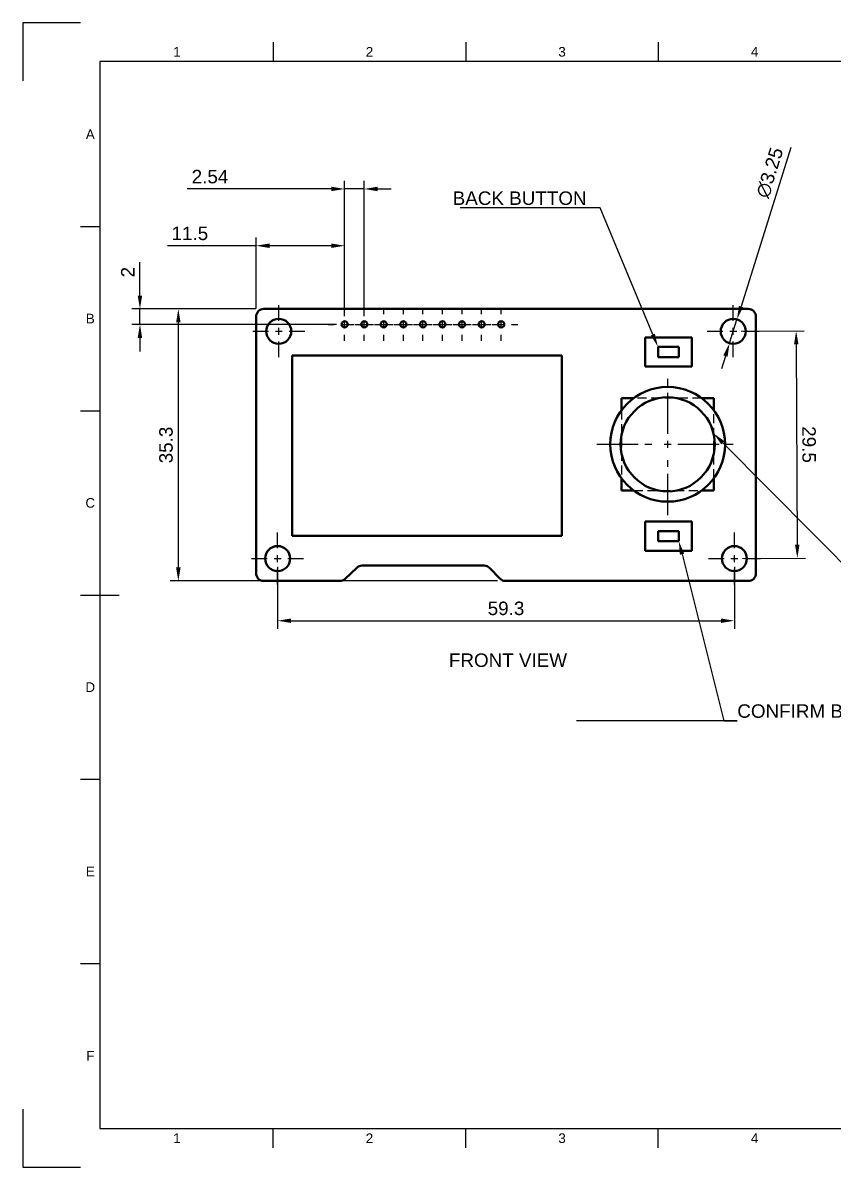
# Model space of a CAD drawing. Header units: millimetres. Extents: x 0 to 420, y 0 to 297.
# Drawn here: x 0 to 210.6, y 0 to 297 of the extents above; entities that cross this region are included whole.
import ezdxf
from ezdxf import colors
from ezdxf.entities.mleader import LeaderData, LeaderLine
from ezdxf.enums import TextEntityAlignment as Align
from ezdxf.math import Vec2, Vec3

# ---------------------------------------------------------------- set-up
doc = ezdxf.new("R2010")
doc.units = ezdxf.units.MM
doc.header["$LTSCALE"] = 0.75
doc.linetypes.add('CENTER2', pattern=[28.575, 19.05, -3.175, 3.175, -3.175])
doc.linetypes.add('HIDDEN2', pattern=[4.7625, 3.175, -1.5875])
for name, color, linetype, lineweight in [('BORDER', 7, 'Continuous', 25), ('FD_Dimensions', 7, 'Continuous', 25), ('Hidden', 7, 'HIDDEN2', 25), ('Leaders', 7, 'Continuous', 25), ('Notes', 7, 'Continuous', 25), ('Smart Centers', 7, 'CENTER2', 25), ('Visible', 7, 'Continuous', 50)]:
    doc.layers.add(name, color=color, linetype=linetype, lineweight=lineweight)
doc.styles.add('FusionTitle', font='arial.ttf')
doc.styles.get("Standard").update_dxf_attribs({"font": 'arial.ttf'})
doc.dimstyles.new('Dim-ISO-25', dxfattribs={"dimtxt": 3.5, "dimasz": 3.5, "dimexe": 2.1, "dimexo": 2.1, "dimgap": 1.4, "dimtad": 1, "dimzin": 12, "dimdsep": 46, "dimtxsty": 'Standard', "dimcen": 0, "dimazin": 3, "dimtp": 0.1, "dimtm": 0.1, "dimtfac": 0.714286, "dimtmove": 0, "dimatfit": 3, "dimfxl": 1, "dimtzin": 12, "dimarcsym": 0})

# ---------------------------------------------------------------- blocks, each defined once
blk = doc.blocks.new('ISO_A3_SHEET')
at = {"layer": 'BORDER'}
for p, q in [((65, 292), (65, 287)), ((115, 292), (115, 287)), ((165, 292), (165, 287)), ((410, 287), (20, 287)), ((20, 287), (20, 10)), ((15, 244.16666), (20, 244.16666)), ((15, 196.33333), (20, 196.33333)), ((15, 148.5), (25, 148.5)), ((15, 100.66667), (20, 100.66667)), ((15, 52.83334), (20, 52.83334)), ((20, 10), (410, 10)), ((65, 5), (65, 10)), ((115, 5), (115, 10)), ((165, 5), (165, 10))]:
    blk.add_line(p, q, dxfattribs=at)
at = {"layer": 'Defpoints'}
for p, q in [((15, 297), (0, 297)), ((0, 297), (0, 282)), ((0, 15), (0, 0)), ((0, 0), (15, 0))]:
    blk.add_line(p, q, dxfattribs=at)
at = {"layer": 'BORDER', "style": 'FusionTitle'}
for s, p in [('1', (40, 289.5)), ('2', (90, 289.5)), ('3', (140, 289.5)), ('4', (190, 289.5)), ('A', (17.5, 268.08333)), ('B', (17.5, 220.25)), ('C', (17.5, 172.41667)), ('D', (17.5, 124.58334)), ('E', (17.5, 76.75001)), ('F', (17.5, 28.91668)), ('1', (40, 7.5)), ('2', (90, 7.5)), ('3', (140, 7.5)), ('4', (190, 7.5))]:
    blk.add_text(s, height=2.5, dxfattribs=at).set_placement(p, align=Align.MIDDLE)
blk = doc.blocks.new('*U5')
at = {"layer": 'Smart Centers', "color": 0, "ltscale": 0.75, "transparency": 16777216}
for p, q in [((0, 2.678906), (0, 18.389046)), ((-18.389046, 0), (-2.678906, 0)), ((2.678906, 0), (18.389046, 0)), ((0, -18.389046), (0, -2.678906))]:
    blk.add_line(p, q, dxfattribs=at)
at = {"layer": 'Smart Centers', "color": 0, "linetype": 'Continuous', "ltscale": 0.75, "transparency": 16777216}
for p, q in [((-0.892969, 0), (0.892969, 0)), ((0, -0.892969), (0, 0.892969))]:
    blk.add_line(p, q, dxfattribs=at)
blk = doc.blocks.new('*U6')
at = {"layer": 'Smart Centers', "color": 0, "ltscale": 0.75, "transparency": 16777216}
for p, q in [((0, 2.678906), (0, 4.3)), ((-4.3, 0), (-2.678906, 0)), ((2.678906, 0), (4.3, 0)), ((0, -4.3), (0, -2.678906))]:
    blk.add_line(p, q, dxfattribs=at)
at = {"layer": 'Smart Centers', "color": 0, "linetype": 'Continuous', "ltscale": 0.75, "transparency": 16777216}
for p, q in [((-0.892969, 0), (0.892969, 0)), ((0, -0.892969), (0, 0.892969))]:
    blk.add_line(p, q, dxfattribs=at)
blk = doc.blocks.new('*U7')
at = {"layer": 'Smart Centers', "color": 0, "ltscale": 0.75, "transparency": 16777216}
for p, q in [((0, 2.678906), (0, 4.3)), ((-4.3, 0), (-2.678906, 0)), ((2.678906, 0), (4.3, 0)), ((0, -4.3), (0, -2.678906))]:
    blk.add_line(p, q, dxfattribs=at)
at = {"layer": 'Smart Centers', "color": 0, "linetype": 'Continuous', "ltscale": 0.75, "transparency": 16777216}
for p, q in [((-0.892969, 0), (0.892969, 0)), ((0, -0.892969), (0, 0.892969))]:
    blk.add_line(p, q, dxfattribs=at)
blk = doc.blocks.new('*U8')
at = {"layer": 'Smart Centers', "color": 0, "ltscale": 0.75, "transparency": 16777216}
for p, q in [((0, 2.678906), (0, 4.3)), ((-4.3, 0), (-2.678906, 0)), ((2.678906, 0), (4.3, 0)), ((0, -4.3), (0, -2.678906))]:
    blk.add_line(p, q, dxfattribs=at)
at = {"layer": 'Smart Centers', "color": 0, "linetype": 'Continuous', "ltscale": 0.75, "transparency": 16777216}
for p, q in [((-0.892969, 0), (0.892969, 0)), ((0, -0.892969), (0, 0.892969))]:
    blk.add_line(p, q, dxfattribs=at)
blk = doc.blocks.new('*U9')
at = {"layer": 'Smart Centers', "color": 0, "ltscale": 0.75, "transparency": 16777216}
for p, q in [((0, 2.678906), (0, 4.3)), ((-4.3, 0), (-2.678906, 0)), ((2.678906, 0), (4.3, 0)), ((0, -4.3), (0, -2.678906))]:
    blk.add_line(p, q, dxfattribs=at)
at = {"layer": 'Smart Centers', "color": 0, "linetype": 'Continuous', "ltscale": 0.75, "transparency": 16777216}
for p, q in [((-0.892969, 0), (0.892969, 0)), ((0, -0.892969), (0, 0.892969))]:
    blk.add_line(p, q, dxfattribs=at)
blk = doc.blocks.new('*U10')
at = {"layer": 'Smart Centers', "color": 0, "ltscale": 0.75, "transparency": 16777216}
for p, q in [((0, 2.678906), (0, 4.3)), ((-4.3, 0), (-2.678906, 0)), ((2.678906, 0), (4.3, 0)), ((0, -4.3), (0, -2.678906))]:
    blk.add_line(p, q, dxfattribs=at)
at = {"layer": 'Smart Centers', "color": 0, "linetype": 'Continuous', "ltscale": 0.75, "transparency": 16777216}
for p, q in [((-0.892969, 0), (0.892969, 0)), ((0, -0.892969), (0, 0.892969))]:
    blk.add_line(p, q, dxfattribs=at)
blk = doc.blocks.new('*U11')
at = {"layer": 'Smart Centers', "color": 0, "ltscale": 0.75, "transparency": 16777216}
for p, q in [((0, 2.678906), (0, 4.3)), ((-4.3, 0), (-2.678906, 0)), ((2.678906, 0), (4.3, 0)), ((0, -4.3), (0, -2.678906))]:
    blk.add_line(p, q, dxfattribs=at)
at = {"layer": 'Smart Centers', "color": 0, "linetype": 'Continuous', "ltscale": 0.75, "transparency": 16777216}
for p, q in [((-0.892969, 0), (0.892969, 0)), ((0, -0.892969), (0, 0.892969))]:
    blk.add_line(p, q, dxfattribs=at)
blk = doc.blocks.new('*U12')
at = {"layer": 'Smart Centers', "color": 0, "ltscale": 0.75, "transparency": 16777216}
for p, q in [((0, 2.678906), (0, 4.3)), ((-4.3, 0), (-2.678906, 0)), ((2.678906, 0), (4.3, 0)), ((0, -4.3), (0, -2.678906))]:
    blk.add_line(p, q, dxfattribs=at)
at = {"layer": 'Smart Centers', "color": 0, "linetype": 'Continuous', "ltscale": 0.75, "transparency": 16777216}
for p, q in [((-0.892969, 0), (0.892969, 0)), ((0, -0.892969), (0, 0.892969))]:
    blk.add_line(p, q, dxfattribs=at)
blk = doc.blocks.new('*U13')
at = {"layer": 'Smart Centers', "color": 0, "ltscale": 0.75, "transparency": 16777216}
for p, q in [((0, 2.678906), (0, 4.3)), ((-4.3, 0), (-2.678906, 0)), ((2.678906, 0), (4.3, 0)), ((0, -4.3), (0, -2.678906))]:
    blk.add_line(p, q, dxfattribs=at)
at = {"layer": 'Smart Centers', "color": 0, "linetype": 'Continuous', "ltscale": 0.75, "transparency": 16777216}
for p, q in [((-0.892969, 0), (0.892969, 0)), ((0, -0.892969), (0, 0.892969))]:
    blk.add_line(p, q, dxfattribs=at)
blk = doc.blocks.new('*U14')
at = {"layer": 'Smart Centers', "color": 0, "ltscale": 0.75, "transparency": 16777216}
for p, q in [((0, 2.678906), (0, 4.3)), ((-4.3, 0), (-2.678906, 0)), ((2.678906, 0), (4.3, 0)), ((0, -4.3), (0, -2.678906))]:
    blk.add_line(p, q, dxfattribs=at)
at = {"layer": 'Smart Centers', "color": 0, "linetype": 'Continuous', "ltscale": 0.75, "transparency": 16777216}
for p, q in [((-0.892969, 0), (0.892969, 0)), ((0, -0.892969), (0, 0.892969))]:
    blk.add_line(p, q, dxfattribs=at)
blk = doc.blocks.new('*U15')
at = {"layer": 'Smart Centers', "color": 0, "ltscale": 0.75, "transparency": 16777216}
for p, q in [((0, 2.678906), (0, 6.75)), ((-6.75, 0), (-2.678906, 0)), ((2.678906, 0), (6.75, 0)), ((0, -6.75), (0, -2.678906))]:
    blk.add_line(p, q, dxfattribs=at)
at = {"layer": 'Smart Centers', "color": 0, "linetype": 'Continuous', "ltscale": 0.75, "transparency": 16777216}
for p, q in [((-0.892969, 0), (0.892969, 0)), ((0, -0.892969), (0, 0.892969))]:
    blk.add_line(p, q, dxfattribs=at)
blk = doc.blocks.new('*U16')
at = {"layer": 'Smart Centers', "color": 0, "ltscale": 0.75, "transparency": 16777216}
for p, q in [((0, 2.678906), (0, 6.75)), ((-6.75, 0), (-2.678906, 0)), ((2.678906, 0), (6.75, 0)), ((0, -6.75), (0, -2.678906))]:
    blk.add_line(p, q, dxfattribs=at)
at = {"layer": 'Smart Centers', "color": 0, "linetype": 'Continuous', "ltscale": 0.75, "transparency": 16777216}
for p, q in [((-0.892969, 0), (0.892969, 0)), ((0, -0.892969), (0, 0.892969))]:
    blk.add_line(p, q, dxfattribs=at)
blk = doc.blocks.new('*U17')
at = {"layer": 'Smart Centers', "color": 0, "ltscale": 0.75, "transparency": 16777216}
for p, q in [((0, 2.678906), (0, 6.75)), ((-6.75, 0), (-2.678906, 0)), ((2.678906, 0), (6.75, 0)), ((0, -6.75), (0, -2.678906))]:
    blk.add_line(p, q, dxfattribs=at)
at = {"layer": 'Smart Centers', "color": 0, "linetype": 'Continuous', "ltscale": 0.75, "transparency": 16777216}
for p, q in [((-0.892969, 0), (0.892969, 0)), ((0, -0.892969), (0, 0.892969))]:
    blk.add_line(p, q, dxfattribs=at)
blk = doc.blocks.new('*U18')
at = {"layer": 'Smart Centers', "color": 0, "ltscale": 0.75, "transparency": 16777216}
for p, q in [((0, 2.678906), (0, 6.75)), ((-6.75, 0), (-2.678906, 0)), ((2.678906, 0), (6.75, 0)), ((0, -6.75), (0, -2.678906))]:
    blk.add_line(p, q, dxfattribs=at)
at = {"layer": 'Smart Centers', "color": 0, "linetype": 'Continuous', "ltscale": 0.75, "transparency": 16777216}
for p, q in [((-0.892969, 0), (0.892969, 0)), ((0, -0.892969), (0, 0.892969))]:
    blk.add_line(p, q, dxfattribs=at)
blk = doc.blocks.new('*D39')
at = {"layer": 'Defpoints', "color": 0, "transparency": 16777216}
for p in [(83.55083, 239.161642), (60.55083, 220.738166), (83.55083, 218.738166)]:
    blk.add_point(p, dxfattribs=at)
at = {"layer": 'FD_Dimensions', "color": 0, "lineweight": -2, "transparency": 16777216}
for p, q in [((60.55083, 222.838166), (60.55083, 241.261642)), ((83.55083, 220.838166), (83.55083, 241.261642)), ((60.55083, 239.161642), (37.564363, 239.161642)), ((80.05083, 239.161642), (64.05083, 239.161642))]:
    blk.add_line(p, q, dxfattribs=at)
at = {"layer": 'FD_Dimensions', "color": 0, "transparency": 16777216}
for points in [[(64.05083, 239.744975), (64.05083, 238.578308), (60.55083, 239.161642)], [(80.05083, 239.744975), (80.05083, 238.578308), (83.55083, 239.161642)]]:
    blk.add_solid(points, dxfattribs=at)
at = {"layer": 'FD_Dimensions', "color": 0, "transparency": 16777216, "insert": (43.358462, 242.348647), "char_height": 3.5, "attachment_point": 5}
blk.add_mtext('11.5', dxfattribs=at)
blk = doc.blocks.new('*D40')
at = {"layer": 'Defpoints', "color": 0, "transparency": 16777216}
for p in [(88.63083, 253.893796), (83.55083, 218.738166), (88.63083, 218.738166)]:
    blk.add_point(p, dxfattribs=at)
at = {"layer": 'FD_Dimensions', "color": 0, "lineweight": -2, "transparency": 16777216}
for p, q in [((83.55083, 220.838166), (83.55083, 255.993796)), ((88.63083, 220.838166), (88.63083, 255.993796)), ((80.05083, 253.893796), (42.619547, 253.893796)), ((88.63083, 253.893796), (83.55083, 253.893796)), ((92.13083, 253.893796), (95.63083, 253.893796))]:
    blk.add_line(p, q, dxfattribs=at)
at = {"layer": 'FD_Dimensions', "color": 0, "transparency": 16777216}
for points in [[(80.05083, 254.477129), (80.05083, 253.310463), (83.55083, 253.893796)], [(92.13083, 254.477129), (92.13083, 253.310463), (88.63083, 253.893796)]]:
    blk.add_solid(points, dxfattribs=at)
at = {"layer": 'FD_Dimensions', "color": 0, "transparency": 16777216, "insert": (48.587931, 257.080801), "char_height": 3.5, "attachment_point": 5}
blk.add_mtext('2.54', dxfattribs=at)
blk = doc.blocks.new('*D41')
at = {"layer": 'Defpoints', "color": 0, "transparency": 16777216}
for p in [(62.55083, 222.738166), (40.362848, 152.138166), (125.302588, 152.138166)]:
    blk.add_point(p, dxfattribs=at)
at = {"layer": 'FD_Dimensions', "color": 0, "lineweight": -2, "transparency": 16777216}
for p, q in [((60.45083, 222.738166), (38.262848, 222.738166)), ((40.362848, 219.238166), (40.362848, 155.638166)), ((123.202588, 152.138166), (38.262848, 152.138166))]:
    blk.add_line(p, q, dxfattribs=at)
at = {"layer": 'FD_Dimensions', "color": 0, "transparency": 16777216}
for points in [[(39.779515, 219.238166), (40.946181, 219.238166), (40.362848, 222.738166)], [(39.779515, 155.638166), (40.946181, 155.638166), (40.362848, 152.138166)]]:
    blk.add_solid(points, dxfattribs=at)
at = {"layer": 'FD_Dimensions', "color": 0, "transparency": 16777216, "insert": (37.174649, 187.438166), "char_height": 3.5, "attachment_point": 5, "rotation": 90}
blk.add_mtext('35.3', dxfattribs=at)
blk = doc.blocks.new('*D42')
at = {"layer": 'Defpoints', "color": 0, "transparency": 16777216}
for p in [(185.424784, 220.049963), (183.476875, 213.848701)]:
    blk.add_point(p, dxfattribs=at)
at = {"layer": 'FD_Dimensions', "color": 0, "lineweight": -2, "transparency": 16777216}
for p, q in [((199.429927, 264.636005), (186.473658, 223.389104)), ((183.476875, 213.848701), (185.424784, 220.049963)), ((182.428001, 210.50956), (181.379127, 207.170419))]:
    blk.add_line(p, q, dxfattribs=at)
at = {"layer": 'FD_Dimensions', "color": 0, "transparency": 16777216}
for points in [[(185.917135, 223.563917), (187.030182, 223.214292), (185.424784, 220.049963)], [(181.871477, 210.684373), (182.984524, 210.334748), (183.476875, 213.848701)]]:
    blk.add_solid(points, dxfattribs=at)
at = {"layer": 'FD_Dimensions', "color": 0, "transparency": 16777216, "insert": (193.939691, 258.118965), "char_height": 3.5, "attachment_point": 5, "rotation": 72.56172894}
blk.add_mtext('∅3.25', dxfattribs=at)
blk = doc.blocks.new('*D43')
at = {"layer": 'Defpoints', "color": 0, "transparency": 16777216}
for p in [(184.45083, 216.949332), (184.752867, 157.949332), (201.089496, 158.032964)]:
    blk.add_point(p, dxfattribs=at)
at = {"layer": 'FD_Dimensions', "color": 0, "lineweight": -2, "transparency": 16777216}
for p, q in [((186.550802, 216.960083), (202.887431, 217.043714)), ((200.805376, 213.53301), (201.071579, 161.532918)), ((186.85284, 157.960083), (203.189469, 158.043714))]:
    blk.add_line(p, q, dxfattribs=at)
at = {"layer": 'FD_Dimensions', "color": 0, "transparency": 16777216}
for points in [[(201.388702, 213.535996), (200.22205, 213.530024), (200.787459, 217.032964)], [(201.654905, 161.535904), (200.488253, 161.529932), (201.089496, 158.032964)]]:
    blk.add_solid(points, dxfattribs=at)
at = {"layer": 'FD_Dimensions', "color": 0, "transparency": 16777216, "insert": (204.125441, 187.549279), "char_height": 3.5, "attachment_point": 5, "rotation": 270.29329835}
blk.add_mtext('29.5', dxfattribs=at)
blk = doc.blocks.new('*D44')
at = {"layer": 'Defpoints', "color": 0, "transparency": 16777216}
for p in [(66.148792, 157.949332), (184.752867, 157.949332), (184.752867, 141.820588)]:
    blk.add_point(p, dxfattribs=at)
at = {"layer": 'FD_Dimensions', "color": 0, "lineweight": -2, "transparency": 16777216}
for p, q in [((66.148792, 155.849332), (66.148792, 139.720588)), ((184.752867, 155.849332), (184.752867, 139.720588)), ((69.648792, 141.820588), (181.252867, 141.820588))]:
    blk.add_line(p, q, dxfattribs=at)
at = {"layer": 'FD_Dimensions', "color": 0, "transparency": 16777216}
for points in [[(69.648792, 142.403921), (69.648792, 141.237254), (66.148792, 141.820588)], [(181.252867, 142.403921), (181.252867, 141.237254), (184.752867, 141.820588)]]:
    blk.add_solid(points, dxfattribs=at)
at = {"layer": 'FD_Dimensions', "color": 0, "transparency": 16777216, "insert": (125.45083, 145.008787), "char_height": 3.5, "attachment_point": 5}
blk.add_mtext('59.3', dxfattribs=at)
blk = doc.blocks.new('*D45')
at = {"layer": 'Defpoints', "color": 0, "transparency": 16777216}
for p in [(30.393281, 222.738166), (62.55083, 222.738166), (83.55083, 218.738166)]:
    blk.add_point(p, dxfattribs=at)
at = {"layer": 'FD_Dimensions', "color": 0, "lineweight": -2, "transparency": 16777216}
for p, q in [((30.393281, 226.238166), (30.393281, 234.856379)), ((60.45083, 222.738166), (28.293281, 222.738166)), ((30.393281, 218.738166), (30.393281, 222.738166)), ((81.45083, 218.738166), (28.293281, 218.738166)), ((30.393281, 215.238166), (30.393281, 211.738166))]:
    blk.add_line(p, q, dxfattribs=at)
at = {"layer": 'FD_Dimensions', "color": 0, "transparency": 16777216}
for points in [[(29.809948, 226.238166), (30.976614, 226.238166), (30.393281, 222.738166)], [(29.809948, 215.238166), (30.976614, 215.238166), (30.393281, 218.738166)]]:
    blk.add_solid(points, dxfattribs=at)
at = {"layer": 'FD_Dimensions', "color": 0, "transparency": 16777216, "insert": (27.236119, 232.297273), "char_height": 3.5, "attachment_point": 5, "rotation": 90}
blk.add_mtext('2', dxfattribs=at)

msp = doc.modelspace()

# ---------------------------------------------------------------- linework, layer by layer
at = {"layer": 'Hidden'}
for p, q in [((176.238958, 199.615711), (158.611288, 199.615711)), ((155.425123, 196.429546), (155.425123, 178.801876)), ((179.425123, 178.801876), (179.425123, 196.429546)), ((158.611288, 175.615711), (176.238958, 175.615711))]:
    msp.add_line(p, q, dxfattribs=at)
at = {"layer": 'Visible'}
for p, q in [((60.55083, 220.738166), (60.55083, 154.138166)), ((188.35083, 222.738166), (62.55083, 222.738166)), ((190.35083, 154.138166), (190.35083, 220.738166)), ((173.666287, 215.374748), (161.566287, 215.374748)), ((161.566287, 215.374748), (161.566287, 207.774748)), ((173.666287, 207.774748), (173.666287, 215.374748)), ((164.916287, 212.874748), (164.916287, 210.274748)), ((170.316287, 212.874748), (164.916287, 212.874748)), ((170.316287, 210.274748), (170.316287, 212.874748)), ((69.94399, 210.641222), (69.94399, 163.879617)), ((139.984298, 210.641222), (69.94399, 210.641222)), ((139.984298, 163.879617), (139.984298, 210.641222)), ((164.916287, 210.274748), (170.316287, 210.274748)), ((161.566287, 207.774748), (173.666287, 207.774748)), ((158.611288, 199.615711), (155.425123, 199.615711)), ((155.425123, 199.615711), (155.425123, 196.429546)), ((179.425123, 199.615711), (176.238958, 199.615711)), ((179.425123, 196.429546), (179.425123, 199.615711)), ((155.425123, 178.801876), (155.425123, 175.615711)), ((179.425123, 175.615711), (179.425123, 178.801876)), ((155.425123, 175.615711), (158.611288, 175.615711)), ((176.238958, 175.615711), (179.425123, 175.615711)), ((161.566287, 167.574748), (161.566287, 159.974748)), ((173.666287, 167.574748), (161.566287, 167.574748)), ((173.666287, 159.974748), (173.666287, 167.574748)), ((69.94399, 163.879617), (139.984298, 163.879617)), ((170.316287, 165.074748), (164.916287, 165.074748)), ((164.916287, 165.074748), (164.916287, 162.474748)), ((170.316287, 162.474748), (170.316287, 165.074748)), ((164.916287, 162.474748), (170.316287, 162.474748)), ((161.566287, 159.974748), (173.666287, 159.974748)), ((83.652363, 152.689011), (86.681625, 155.570342)), ((88.060012, 156.121187), (119.798279, 156.121187)), ((121.247434, 155.499574), (123.853433, 152.759779)), ((62.55083, 152.138166), (82.273977, 152.138166)), ((125.302588, 152.138166), (188.35083, 152.138166))]:
    msp.add_line(p, q, dxfattribs=at)
at = {"layer": 'Visible', "extrusion": (0, 0, -1)}
for centre, radius in [((-66.45083, 216.949332), 3.25), ((-184.45083, 216.949332), 3.25), ((-83.55083, 218.738166), 0.8), ((-88.63083, 218.738166), 0.8), ((-93.71083, 218.738166), 0.8), ((-98.79083, 218.738166), 0.8), ((-103.87083, 218.738166), 0.8), ((-108.95083, 218.738166), 0.8), ((-114.03083, 218.738166), 0.8), ((-119.11083, 218.738166), 0.8), ((-124.19083, 218.738166), 0.8), ((-66.148792, 157.949332), 3.25), ((-184.752867, 157.949332), 3.25)]:
    msp.add_circle(centre, radius, dxfattribs=at)
at = {"layer": 'Visible'}
for radius in [14.889046, 12.216334]:
    msp.add_circle((167.425123, 187.615711), radius, dxfattribs=at)
at = {"layer": 'Visible', "extrusion": (0, 0, -1)}
for centre, start, end in [((-62.55083, 220.738166), 0, 90), ((-188.35083, 220.738166), 90, 180), ((-62.55083, 154.138166), 270, 0), ((-82.273977, 154.138166), 226.433708, 270), ((-125.302588, 154.138166), 270, 316.433708), ((-188.35083, 154.138166), 180, 270)]:
    msp.add_arc(centre, 2, start, end, dxfattribs=at)
at = {"layer": 'Visible'}
for centre, start, end in [((88.060012, 154.121187), 90, 133.566292), ((119.798279, 154.121187), 43.566292, 90)]:
    msp.add_arc(centre, 2, start, end, dxfattribs=at)

# ---------------------------------------------------------------- block references
at = {"layer": 'BORDER'}
msp.add_blockref('ISO_A3_SHEET', (0, 0), dxfattribs=at)
at = {"layer": 'Smart Centers', "ltscale": 0.75}
for name, p in [('*U15', (66.45083, 216.949332)), ('*U12', (83.55083, 218.738166)), ('*U10', (88.63083, 218.738166)), ('*U14', (93.71083, 218.738166)), ('*U6', (98.79083, 218.738166)), ('*U11', (103.87083, 218.738166)), ('*U13', (108.95083, 218.738166)), ('*U7', (114.03083, 218.738166)), ('*U8', (119.11083, 218.738166)), ('*U9', (124.19083, 218.738166)), ('*U18', (184.45083, 216.949332)), ('*U5', (167.425123, 187.615711)), ('*U16', (66.148792, 157.949332)), ('*U17', (184.752867, 157.949332))]:
    msp.add_blockref(name, p, dxfattribs=at)

# ---------------------------------------------------------------- texts
at = {"layer": 'Notes', "insert": (110.615557, 133.331149), "char_height": 3.5, "attachment_point": 1}
msp.add_mtext_dynamic_manual_height_columns('FRONT VIEW', width=96.099557, gutter_width=17.5, heights=[0], dxfattribs=at)

# ---------------------------------------------------------------- dimensions: what is measured, and where the dimension line sits
at = {"layer": 'FD_Dimensions'}
dim = msp.add_diameter_dim_2p(p1=(183.476875, 213.848701), p2=(185.424784, 220.049963), dimstyle='Dim-ISO-25', override={"dimlfac": 0.5}, dxfattribs=at)
dim.commit()
dim.dimension.update_dxf_attribs({"geometry": '*D42', "text_midpoint": (197.073609, 257.134554), "dimtype": 163})
dim = msp.add_linear_dim(base=(88.63083, 253.893796), p1=(83.55083, 218.738166), p2=(88.63083, 218.738166), angle=0, dimstyle='Dim-ISO-25', override={"dimlfac": 0.5}, dxfattribs=at)
dim.commit()
dim.dimension.update_dxf_attribs({"geometry": '*D40', "text_midpoint": (48.587931, 253.893796), "dimtype": 161})
dim = msp.add_linear_dim(base=(83.55083, 239.161642), p1=(60.55083, 220.738166), p2=(83.55083, 218.738166), dimstyle='Dim-ISO-25', override={"dimlfac": 0.5}, dxfattribs=at)
dim.commit()
dim.dimension.update_dxf_attribs({"geometry": '*D39', "text_midpoint": (43.358462, 239.161642), "dimtype": 160})
for base, p1, p2, picture, middle in [((30.393281, 222.738166), (83.55083, 218.738166), (62.55083, 222.738166), '*D45', (27.236119, 232.297273)), ((40.362848, 152.138166), (62.55083, 222.738166), (125.302588, 152.138166), '*D41', (37.174649, 187.438166))]:
    dim = msp.add_linear_dim(base=base, p1=p1, p2=p2, angle=270, dimstyle='Dim-ISO-25', override={"dimlfac": 0.5, "dimclrd": 0, "dimclre": 0}, dxfattribs=at)
    dim.commit()
    dim.dimension.update_dxf_attribs({"geometry": picture, "text_midpoint": middle})
for p1, distance, picture, middle in [((184.45083, 216.949332), 16.336843, '*D43', (204.125441, 187.549279)), ((66.148792, 157.949332), -16.128744, '*D44', (125.45083, 145.008787))]:
    dim = msp.add_aligned_dim(p1=p1, p2=(184.752867, 157.949332), distance=distance, dimstyle='Dim-ISO-25', override={"dimlfac": 0.5, "dimclrd": 0, "dimclre": 0}, dxfattribs=at)
    dim.commit()
    dim.dimension.update_dxf_attribs({"geometry": picture, "text_midpoint": middle})

# ---------------------------------------------------------------- leaders
at = {"layer": 'Leaders'}
ml = msp.add_multileader_mtext('Standard', dxfattribs=at)
ml.set_content('BACK BUTTON', color=256)
ml.set_leader_properties()
ml.build(insert=Vec2(0, 0))
ml.multileader.update_dxf_attribs({"text_left_attachment_type": 5, "text_right_attachment_type": 5, "dogleg_length": 3.5, "arrow_head_size": 3.5})
ctx = ml.context
ctx.base_point, ctx.char_height, ctx.arrow_head_size, ctx.landing_gap_size, ctx.plane_origin = Vec3(112.357382, 248.988641), 3.5, 3.5, 0, Vec3(164.916287, 212.874748)
ctx.left_attachment, ctx.right_attachment, ctx.text_align_type = 5, 5, 2
notes = []
notes.append((ctx, [(0, (1, 1, 0), (149.871366, 248.988641), (-1, 0), 3.5, [(0, [(164.916287, 212.874748)], 0, [])])]))
ctx.mtext.insert, ctx.mtext.alignment, ctx.mtext.flow_direction = Vec3(146.371366, 253.250715), 3, 5
ml = msp.add_multileader_mtext('Standard', dxfattribs=at)
ml.set_content('ROTARY KNOB', color=256)
ml.set_leader_properties()
ml.build(insert=Vec2(0, 0))
ml.multileader.update_dxf_attribs({"text_left_attachment_type": 5, "text_right_attachment_type": 5, "dogleg_length": 3.5, "arrow_head_size": 3.5})
ctx = ml.context
ctx.base_point, ctx.char_height, ctx.arrow_head_size, ctx.landing_gap_size, ctx.plane_origin = Vec3(262.539295, 110.017209), 3.5, 3.5, 0, Vec3(179.298806, 190.488771)
ctx.left_attachment, ctx.right_attachment = 5, 5
notes.append((ctx, [(0, (1, 1, 0), (259.039295, 110.017209), (1, 0), 3.5, [(0, [(179.298806, 190.488771)], 0, [])])]))
ctx.mtext.insert, ctx.mtext.flow_direction = Vec3(262.539295, 114.279283), 5
ml = msp.add_multileader_mtext('Standard', dxfattribs=at)
ml.set_content('CONFIRM BUTTON', color=256)
ml.set_leader_properties()
ml.build(insert=Vec2(0, 0))
ml.multileader.update_dxf_attribs({"text_left_attachment_type": 5, "text_right_attachment_type": 5, "dogleg_length": 3.5, "arrow_head_size": 3.5})
ctx = ml.context
ctx.base_point, ctx.char_height, ctx.arrow_head_size, ctx.landing_gap_size, ctx.plane_origin = Vec3(185.508925, 115.857675), 3.5, 3.5, 0, Vec3(170.316287, 162.474748)
ctx.left_attachment, ctx.right_attachment = 5, 5
notes.append((ctx, [(0, (1, 1, 0), (182.008925, 115.857675), (1, 0), 3.5, [(0, [(170.316287, 162.474748)], 0, [])])]))
ctx.mtext.insert, ctx.mtext.flow_direction = Vec3(185.508925, 120.119749), 5
for ctx, leaders in notes:
    for number, flags, end, landing, length, lines in leaders:
        leader = LeaderData()
        leader.index, (leader.has_last_leader_line, leader.has_dogleg_vector, leader.attachment_direction) = number, flags
        leader.last_leader_point, leader.dogleg_vector, leader.dogleg_length = Vec3(end), Vec3(landing), length
        for number, points, colour, breaks in lines:
            line = LeaderLine()
            line.index, line.vertices, line.color, line.breaks = number, Vec3.list(points), colors.encode_raw_color(colour), breaks
            leader.lines.append(line)
        ctx.leaders.append(leader)

doc.saveas('drawing.dxf')
